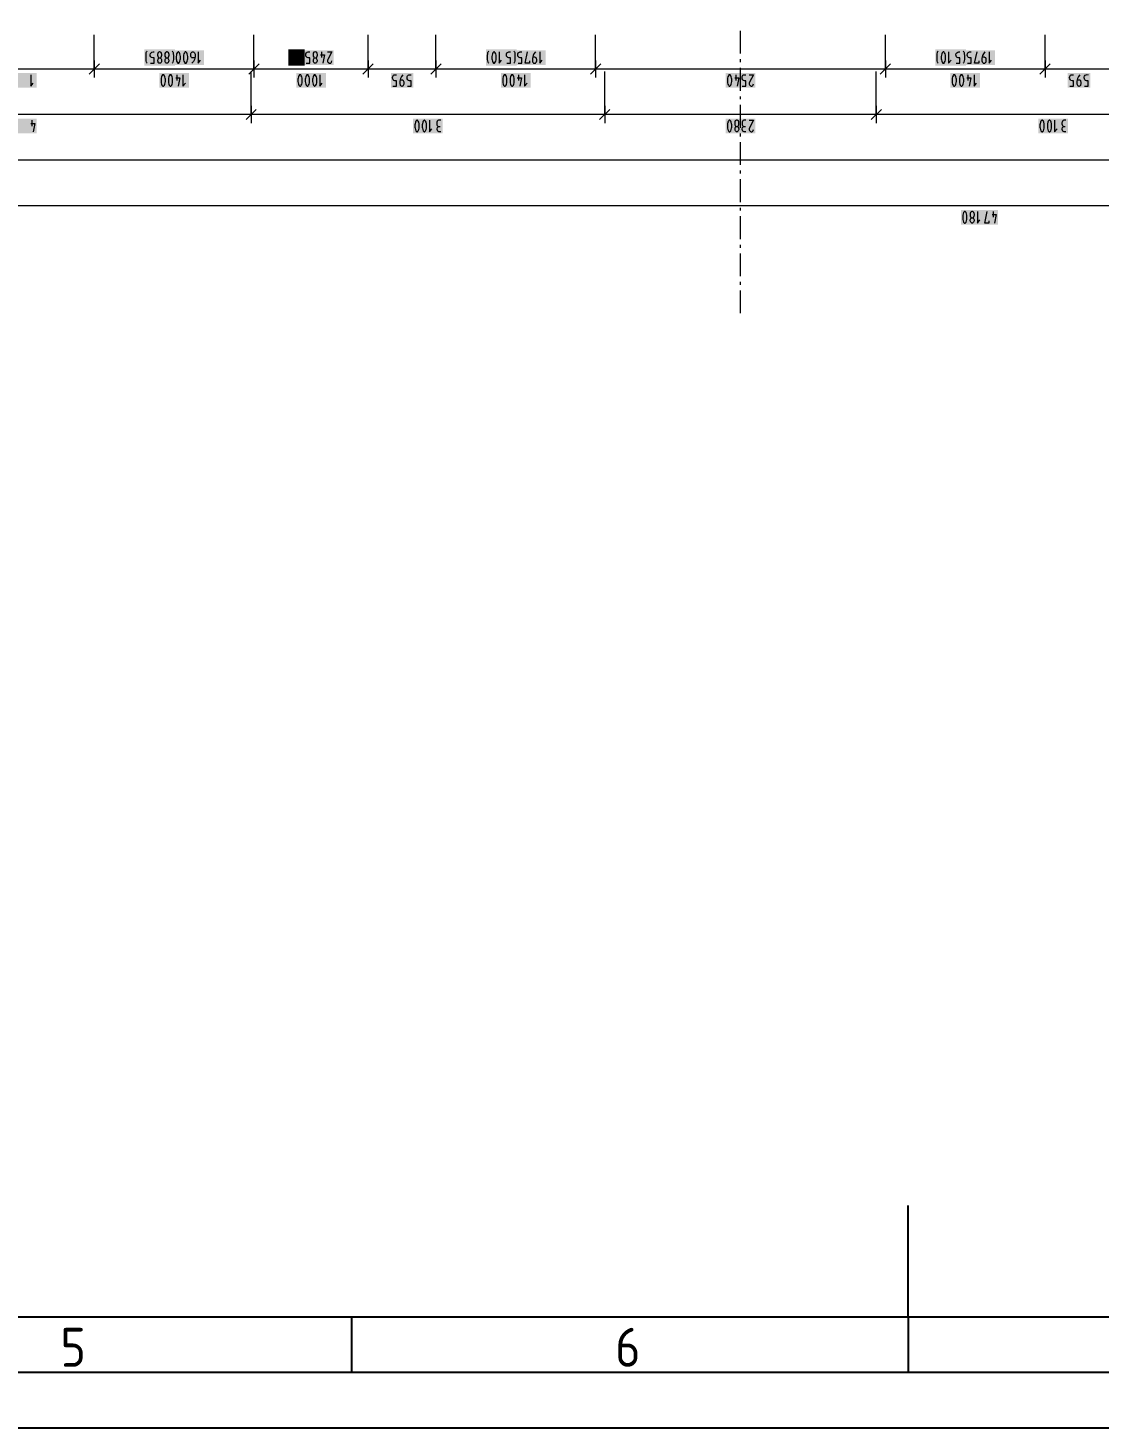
# Model space of a CAD drawing. Header units: millimetres. Extents: x 0 to 594, y 0 to 420.
# Drawn here: x 217.9 to 314.2, y 0 to 125.8 of the extents above; entities that cross this region are included whole.
import ezdxf

# ---------------------------------------------------------------- set-up
doc = ezdxf.new("R2010")
doc.units = ezdxf.units.MM
doc.header["$LTSCALE"] = 8
for name, color, linetype in [('035', 5, 'Continuous'), ('07', 7, 'Continuous'), ('PDF_Koty delkove', 7, 'Continuous'), ('PDF_Osy hlavni', 7, 'Continuous')]:
    doc.layers.add(name, color=color, linetype=linetype)
doc.styles.add('ISO Proportional', font='isocp.shx')

# ---------------------------------------------------------------- blocks, each defined once
blk = doc.blocks.new('IEC_border_a2')
at = {"layer": '035'}
for p, q in [((10, 10), (584, 10)), ((247, 10), (247, 5)), ((297, 10), (297, 5))]:
    blk.add_line(p, q, dxfattribs=at)
blk.add_lwpolyline([(0, 420), (594, 420), (594, 0), (0, 0)], close=True, dxfattribs=at)
at = {"layer": '07'}
blk.add_line((297, 10), (297, 20), dxfattribs=at)
blk.add_lwpolyline([(5, 415), (589, 415), (589, 5), (5, 5)], close=True, dxfattribs=at)
at = {"layer": '035', "style": 'ISO Proportional'}
for s, p in [('5', (220.84, 5.5)), ('6', (270.69, 5.5))]:
    blk.add_text(s, height=3.5, dxfattribs=at).set_placement(p)

msp = doc.modelspace()

# ---------------------------------------------------------------- linework, layer by layer
at = {"layer": 'PDF_Koty delkove', "lineweight": 18}
for points in [[(223.88, 122.08), (223.88, 123.37), (223.88, 123.42), (223.88, 123.5), (223.88, 123.54), (223.88, 123.59), (223.88, 123.64), (223.88, 123.66), (223.88, 123.71), (223.88, 125.16)], [(238.23, 122.08), (238.23, 123.29), (238.23, 123.34), (238.23, 123.42), (238.23, 123.46), (238.23, 123.5), (238.23, 123.55), (238.23, 123.57), (238.23, 123.62), (238.23, 123.74), (238.23, 123.79), (238.23, 125.16)], [(248.48, 123.24), (248.48, 123.28), (248.48, 123.36), (248.48, 123.4), (248.48, 123.44), (248.48, 123.49), (248.48, 123.51), (248.48, 123.55), (248.48, 123.67), (248.48, 123.72), (248.48, 123.75), (248.48, 123.8), (248.48, 125.16)], [(254.58, 122.08), (254.58, 123.21), (254.58, 123.25), (254.58, 123.32), (254.58, 123.36), (254.58, 123.4), (254.58, 123.45), (254.58, 123.47), (254.58, 123.52), (254.58, 123.63), (254.58, 123.68), (254.58, 123.71), (254.58, 123.76), (254.58, 125.16)], [(268.93, 122.08), (268.93, 123.13), (268.93, 123.17), (268.93, 123.24), (268.93, 123.28), (268.93, 123.32), (268.93, 123.36), (268.93, 123.38), (268.93, 123.42), (268.93, 123.53), (268.93, 123.58), (268.93, 123.61), (268.93, 123.65), (268.93, 123.74), (268.93, 123.79), (268.93, 125.16)], [(294.97, 122.08), (294.97, 122.99), (294.97, 123.03), (294.97, 123.09), (294.97, 123.13), (294.97, 123.16), (294.97, 123.2), (294.97, 123.22), (294.97, 123.26), (294.97, 123.36), (294.97, 123.39), (294.97, 123.42), (294.97, 123.46), (294.97, 123.54), (294.97, 123.58), (294.97, 125.16)], [(309.32, 123.36), (309.32, 123.43), (309.32, 123.47), (309.32, 123.73), (309.32, 123.78), (309.32, 125.16)], [(228.64, 122.59), (228.61, 122.63), (228.57, 122.7), (228.54, 122.8), (228.53, 122.94), (228.53, 123.28), (228.54, 123.45), (228.55, 123.55), (228.58, 123.62), (228.64, 123.69)], [(230.88, 123.69), (230.93, 123.62), (230.96, 123.55), (230.97, 123.45), (230.99, 123.28), (230.99, 122.94), (230.97, 122.8), (230.94, 122.7), (230.9, 122.63), (230.88, 122.59)], [(231.58, 123.43), (231.54, 123.53), (231.49, 123.6), (231.46, 123.62), (231.41, 123.62), (231.38, 123.6), (231.32, 123.53), (231.28, 123.43), (231.26, 123.31), (231.24, 123.21)], [(231.24, 123.21), (231.24, 123), (231.26, 122.9), (231.28, 122.78), (231.32, 122.68), (231.38, 122.61), (231.41, 122.59), (231.46, 122.59), (231.49, 122.61), (231.54, 122.68), (231.58, 122.78), (231.61, 122.9), (231.63, 123), (231.63, 123.21), (231.61, 123.31), (231.58, 123.43)], [(232.91, 123.07), (232.72, 123.07), (232.66, 123.09), (232.62, 123.12), (232.6, 123.16), (232.57, 123.21), (232.55, 123.28), (232.55, 123.41), (232.57, 123.48), (232.6, 123.53), (232.62, 123.57), (232.66, 123.6)], [(232.66, 123.6), (232.72, 123.62), (232.77, 123.62), (232.83, 123.6), (232.87, 123.57), (232.9, 123.53), (232.92, 123.48), (232.94, 123.41), (232.94, 123.17), (232.88, 122.94), (232.8, 122.76), (232.66, 122.59)], [(233.21, 123.62), (233.21, 122.59), (233.43, 122.87)], [(241.59, 122.59), (241.56, 122.63), (241.52, 122.7), (241.5, 122.8), (241.48, 122.94), (241.48, 123.28), (241.5, 123.45), (241.51, 123.55), (241.54, 123.62), (241.59, 123.69)], [(242.52, 123.69), (242.58, 123.62), (242.6, 123.55), (242.62, 123.45), (242.63, 123.28), (242.63, 122.94), (242.62, 122.8), (242.59, 122.7), (242.55, 122.63)], [(242.91, 122.59), (243.24, 122.59), (243.24, 123.07), (243.1, 123.07), (243.01, 123.11), (242.95, 123.16), (242.9, 123.24), (242.89, 123.31), (242.89, 123.38), (242.9, 123.45), (242.93, 123.52), (242.97, 123.57), (243.02, 123.6), (243.1, 123.62), (243.24, 123.62)], [(244.2, 123.35), (244.58, 123.35), (244.42, 122.59)], [(244.31, 123.62), (244.31, 123.11)], [(244.85, 123.62), (245.24, 123.62), (244.88, 122.94), (244.85, 122.87), (244.85, 122.76), (244.88, 122.7), (244.92, 122.65), (244.96, 122.61), (245.02, 122.59), (245.07, 122.59), (245.13, 122.61), (245.17, 122.65), (245.21, 122.7), (245.24, 122.8)], [(259.33, 122.59), (259.31, 122.63), (259.27, 122.7), (259.24, 122.8), (259.22, 122.94), (259.22, 123.28), (259.24, 123.45), (259.25, 123.55), (259.28, 123.62), (259.33, 123.69)], [(260.26, 123.62), (260.26, 122.59), (260.48, 122.87)], [(260.95, 122.59), (261.27, 122.59), (261.27, 123.07), (261.14, 123.07), (261.04, 123.11), (260.99, 123.16), (260.93, 123.24), (260.92, 123.31), (260.92, 123.38), (260.93, 123.45), (260.96, 123.52), (261, 123.57), (261.06, 123.6), (261.14, 123.62), (261.27, 123.62)], [(261.57, 123.69), (261.63, 123.62), (261.66, 123.55), (261.67, 123.45), (261.68, 123.28), (261.68, 122.94), (261.67, 122.8), (261.64, 122.7), (261.6, 122.63)], [(261.97, 122.59), (262.3, 122.59), (262.3, 123.07), (262.16, 123.07), (262.06, 123.11), (262.01, 123.16), (261.95, 123.24), (261.94, 123.31), (261.94, 123.38), (261.95, 123.45), (261.98, 123.52), (262.02, 123.57), (262.08, 123.6), (262.16, 123.62), (262.3, 123.62)], [(262.98, 122.8), (262.98, 122.59), (262.6, 122.59), (262.81, 123.62)], [(263.53, 123.62), (263.39, 123.45), (263.31, 123.28), (263.25, 123.04), (263.25, 122.8), (263.27, 122.73), (263.29, 122.68), (263.32, 122.65), (263.36, 122.61), (263.42, 122.59), (263.47, 122.59), (263.53, 122.61), (263.57, 122.65), (263.59, 122.68), (263.62, 122.73), (263.64, 122.8), (263.64, 122.94), (263.62, 123), (263.59, 123.07), (263.53, 123.12), (263.47, 123.14), (263.28, 123.14)], [(263.91, 123.62), (263.91, 122.59), (264.13, 122.87)], [(299.72, 122.59), (299.69, 122.63), (299.65, 122.7), (299.62, 122.8), (299.61, 122.94), (299.61, 123.28), (299.62, 123.45), (299.64, 123.55), (299.66, 123.62), (299.72, 123.69)], [(300.65, 123.62), (300.65, 122.59), (300.87, 122.87)], [(301.96, 123.69), (302.01, 123.62), (302.04, 123.55), (302.06, 123.45), (302.07, 123.28), (302.07, 122.94), (302.06, 122.8), (302.03, 122.7), (301.99, 122.63), (301.96, 122.59)], [(302.35, 122.59), (302.68, 122.59), (302.68, 123.07), (302.54, 123.07), (302.45, 123.11), (302.39, 123.16), (302.34, 123.24), (302.33, 123.31), (302.33, 123.38), (302.34, 123.45), (302.37, 123.52), (302.41, 123.57), (302.46, 123.6), (302.54, 123.62), (302.68, 123.62)], [(303.36, 122.8), (303.36, 122.59), (302.98, 122.59), (303.2, 123.62)], [(303.77, 123.45), (303.69, 123.28), (303.64, 123.04), (303.64, 122.8), (303.65, 122.73), (303.68, 122.68), (303.71, 122.65), (303.75, 122.61), (303.8, 122.59), (303.86, 122.59), (303.91, 122.61), (303.95, 122.65), (303.98, 122.68), (304.01, 122.73), (304.02, 122.8), (304.02, 122.94), (304.01, 123), (303.98, 123.07), (303.91, 123.12), (303.86, 123.14), (303.66, 123.14)], [(303.91, 123.62), (303.77, 123.45)], [(304.29, 123.62), (304.29, 122.59), (304.51, 122.87)], [(309.32, 122.08), (309.32, 122.92), (309.32, 122.95), (309.32, 123.01), (309.32, 123.04), (309.32, 123.08), (309.32, 123.11), (309.32, 123.13), (309.32, 123.16), (309.32, 123.26), (309.32, 123.29), (309.32, 123.32), (309.32, 123.36)], [(419.56, 122.08), (398.08, 122.08), (383.73, 122.08), (377.63, 122.08), (367.38, 122.08), (353.03, 122.08), (340.02, 122.08), (325.67, 122.08), (315.42, 122.08), (309.32, 122.08), (294.97, 122.08), (268.93, 122.08), (254.58, 122.08), (248.48, 122.08), (238.23, 122.08), (223.88, 122.08), (210.87, 122.08)], [(224.35, 122.54), (223.42, 121.62)], [(223.88, 122.85), (223.88, 122.08), (223.88, 121.31)], [(229.81, 123.07), (229.84, 123.05), (229.88, 123), (229.91, 122.94), (229.92, 122.87), (229.92, 122.8), (229.91, 122.73), (229.88, 122.66), (229.82, 122.61), (229.78, 122.59), (229.73, 122.59), (229.69, 122.61), (229.63, 122.66), (229.61, 122.73), (229.59, 122.8), (229.59, 122.87), (229.61, 122.94), (229.63, 123), (229.67, 123.05), (229.7, 123.07)], [(230.29, 122.66), (230.26, 122.73), (230.25, 122.8), (230.25, 122.87), (230.26, 122.94), (230.29, 123), (230.33, 123.05), (230.36, 123.07)], [(230.47, 123.07), (230.49, 123.05), (230.53, 123), (230.56, 122.94), (230.58, 122.87), (230.58, 122.8), (230.56, 122.73), (230.53, 122.66), (230.48, 122.61), (230.44, 122.59), (230.38, 122.59), (230.34, 122.61), (230.29, 122.66)], [(238.7, 122.54), (237.77, 121.62)], [(238.23, 122.85), (238.23, 122.08), (238.23, 121.31)], [(242.55, 122.63), (242.52, 122.59)], [(243.79, 123.07), (243.82, 123.05), (243.86, 123), (243.88, 122.94), (243.9, 122.87), (243.9, 122.8), (243.88, 122.73), (243.86, 122.66), (243.8, 122.61), (243.76, 122.59), (243.71, 122.59), (243.67, 122.61), (243.61, 122.66), (243.58, 122.73), (243.57, 122.8), (243.57, 122.87), (243.58, 122.94), (243.61, 123), (243.65, 123.05), (243.68, 123.07)], [(248.95, 122.54), (248.02, 121.62)], [(248.48, 122.08), (248.48, 123.24)], [(248.48, 122.85), (248.48, 122.08), (248.48, 121.31)], [(255.04, 122.54), (254.12, 121.62)], [(254.58, 122.85), (254.58, 122.08), (254.58, 121.31)], [(261.6, 122.63), (261.57, 122.59)], [(269.39, 122.54), (268.47, 121.62)], [(268.93, 122.85), (268.93, 122.08), (268.93, 121.31)], [(295.43, 122.54), (294.51, 121.62)], [(294.97, 122.85), (294.97, 122.08), (294.97, 121.31)], [(309.78, 122.54), (308.86, 121.62)], [(309.32, 122.85), (309.32, 122.08), (309.32, 121.31)], [(218.17, 121.57), (218.17, 120.54), (218.39, 120.82)], [(230.54, 121.16), (230.54, 120.95), (230.55, 120.85), (230.58, 120.73), (230.62, 120.63), (230.68, 120.56), (230.7, 120.54), (230.76, 120.54), (230.79, 120.56), (230.84, 120.63), (230.88, 120.73), (230.91, 120.85), (230.92, 120.95), (230.92, 121.16), (230.91, 121.26), (230.88, 121.38), (230.84, 121.48), (230.79, 121.55), (230.76, 121.57), (230.7, 121.57), (230.68, 121.55), (230.62, 121.48), (230.58, 121.38), (230.55, 121.26), (230.54, 121.16)], [(231.2, 121.3), (231.58, 121.3), (231.41, 120.54)], [(231.31, 121.57), (231.31, 121.06)], [(231.85, 121.57), (231.85, 120.54), (232.07, 120.82)], [(237.98, 117.99), (237.98, 121.87)], [(242.18, 120.95), (242.2, 120.85), (242.22, 120.73), (242.26, 120.63), (242.32, 120.56), (242.35, 120.54), (242.4, 120.54), (242.43, 120.56), (242.48, 120.63), (242.52, 120.73), (242.55, 120.85), (242.57, 120.95), (242.57, 121.16), (242.55, 121.26), (242.52, 121.38), (242.48, 121.48), (242.43, 121.55), (242.4, 121.57), (242.35, 121.57), (242.32, 121.55), (242.26, 121.48), (242.22, 121.38), (242.2, 121.26), (242.18, 121.16)], [(242.18, 121.16), (242.18, 120.95)], [(244.15, 121.57), (244.15, 120.54), (244.37, 120.82)], [(250.71, 120.54), (251.04, 120.54), (251.04, 121.02), (250.9, 121.02), (250.81, 121.06), (250.75, 121.11), (250.7, 121.19), (250.69, 121.26), (250.69, 121.33), (250.7, 121.4), (250.73, 121.47), (250.77, 121.52), (250.82, 121.55), (250.9, 121.57), (251.04, 121.57)], [(251.62, 121.57), (251.48, 121.4), (251.4, 121.23), (251.34, 120.99), (251.34, 120.75), (251.36, 120.68), (251.38, 120.63), (251.41, 120.6), (251.45, 120.56), (251.51, 120.54), (251.56, 120.54), (251.62, 120.56), (251.66, 120.6), (251.68, 120.63), (251.71, 120.68), (251.73, 120.75), (251.73, 120.89), (251.71, 120.95), (251.68, 121.02), (251.62, 121.07), (251.56, 121.09), (251.37, 121.09)], [(252.03, 120.54), (252.35, 120.54), (252.35, 121.02), (252.22, 121.02), (252.12, 121.06), (252.07, 121.11), (252.01, 121.19), (252, 121.26), (252, 121.33), (252.01, 121.4), (252.04, 121.47), (252.08, 121.52), (252.14, 121.55), (252.22, 121.57), (252.35, 121.57)], [(260.58, 121.16), (260.58, 120.95), (260.59, 120.85), (260.62, 120.73), (260.66, 120.63), (260.72, 120.56), (260.75, 120.54), (260.8, 120.54), (260.83, 120.56), (260.88, 120.63), (260.92, 120.73), (260.95, 120.85), (260.96, 120.95), (260.96, 121.16), (260.95, 121.26), (260.92, 121.38), (260.88, 121.48), (260.83, 121.55), (260.8, 121.57), (260.75, 121.57), (260.72, 121.55), (260.66, 121.48), (260.62, 121.38)], [(260.62, 121.38), (260.59, 121.26), (260.58, 121.16)], [(261.89, 121.3), (262.28, 121.3), (262.11, 120.54)], [(262, 121.57), (262, 121.06)], [(262.55, 121.57), (262.55, 120.54)], [(262.55, 120.54), (262.77, 120.82)], [(269.75, 117.99), (269.75, 121.87)], [(281.43, 121.3), (281.81, 121.3), (281.65, 120.54)], [(281.54, 121.57), (281.54, 121.06)], [(282.11, 120.54), (282.44, 120.54), (282.44, 121.02), (282.31, 121.02), (282.21, 121.06), (282.16, 121.11), (282.1, 121.19), (282.09, 121.26), (282.09, 121.33), (282.1, 121.4), (282.13, 121.47), (282.17, 121.52), (282.22, 121.55), (282.31, 121.57), (282.44, 121.57)], [(282.74, 121.57), (283.13, 121.57), (282.77, 120.89), (282.74, 120.82), (282.74, 120.71), (282.77, 120.65)], [(282.77, 120.65), (282.81, 120.6), (282.85, 120.56), (282.91, 120.54), (282.96, 120.54), (283.02, 120.56), (283.06, 120.6), (283.1, 120.65), (283.13, 120.75)], [(294.15, 117.99), (294.15, 121.87)], [(301.62, 120.95), (301.64, 120.85), (301.66, 120.73), (301.7, 120.63), (301.76, 120.56), (301.79, 120.54), (301.84, 120.54), (301.87, 120.56), (301.92, 120.63), (301.96, 120.73), (301.99, 120.85), (302.01, 120.95), (302.01, 121.16), (301.99, 121.26), (301.96, 121.38), (301.92, 121.48), (301.87, 121.55), (301.84, 121.57), (301.79, 121.57), (301.76, 121.55), (301.7, 121.48), (301.66, 121.38), (301.64, 121.26), (301.62, 121.16)], [(301.62, 121.16), (301.62, 120.95)], [(302.28, 121.3), (302.66, 121.3), (302.5, 120.54)], [(302.39, 121.57), (302.39, 121.06)], [(302.94, 121.57), (302.94, 120.54), (303.16, 120.82)], [(311.55, 120.54), (311.87, 120.54), (311.87, 121.02), (311.74, 121.02), (311.64, 121.06), (311.59, 121.11), (311.53, 121.19), (311.52, 121.26), (311.52, 121.33), (311.53, 121.4), (311.56, 121.47), (311.6, 121.52), (311.65, 121.55), (311.74, 121.57), (311.87, 121.57)], [(312.45, 121.57), (312.31, 121.4), (312.23, 121.23), (312.18, 120.99), (312.18, 120.75), (312.19, 120.68), (312.22, 120.63), (312.24, 120.6), (312.28, 120.56), (312.34, 120.54), (312.39, 120.54), (312.45, 120.56), (312.49, 120.6), (312.52, 120.63), (312.54, 120.68), (312.56, 120.75), (312.56, 120.89), (312.54, 120.95), (312.52, 121.02), (312.45, 121.07), (312.39, 121.09), (312.2, 121.09)], [(238.44, 118.45), (237.52, 117.53)], [(237.98, 118.76), (237.98, 117.99), (237.98, 117.22)], [(270.21, 118.45), (269.29, 117.53)], [(269.75, 118.76), (269.75, 117.99), (269.75, 117.22)], [(294.61, 118.45), (293.69, 117.53)], [(294.15, 118.76), (294.15, 117.99), (294.15, 117.22)], [(545.22, 117.99), (514.66, 117.99), (482.49, 117.99), (433.91, 117.99), (398.9, 117.99), (367.13, 117.99), (325.92, 117.99), (294.15, 117.99), (269.75, 117.99), (237.98, 117.99), (196.77, 117.99), (165, 117.99), (136.04, 117.99), (115.63, 117.99), (110.14, 117.99), (76.54, 117.99), (61.63, 117.99)], [(218.17, 117.2), (218.55, 117.2), (218.39, 116.45)], [(218.28, 117.48), (218.28, 116.96)], [(252.82, 116.47), (252.85, 116.45), (252.91, 116.45), (252.93, 116.47), (252.99, 116.54), (253.03, 116.64), (253.06, 116.76), (253.07, 116.86), (253.07, 117.06), (253.06, 117.17), (253.03, 117.29), (252.99, 117.39), (252.93, 117.46), (252.91, 117.48), (252.85, 117.48), (252.82, 117.46), (252.77, 117.39), (252.73, 117.29), (252.7, 117.17), (252.69, 117.06)], [(252.69, 117.06), (252.69, 116.86), (252.7, 116.76), (252.73, 116.64), (252.77, 116.54), (252.82, 116.47)], [(254, 117.48), (254, 116.45), (254.22, 116.72)], [(255.02, 117.48), (254.82, 117.48), (254.76, 117.44), (254.7, 117.39), (254.67, 117.3), (254.66, 117.24), (254.66, 117.17), (254.67, 117.08), (254.7, 117.01), (254.76, 116.96), (254.85, 116.93)], [(281.7, 117.46), (281.65, 117.48), (281.59, 117.48), (281.54, 117.46), (281.48, 117.41), (281.44, 117.32), (281.43, 117.24)], [(281.43, 117.24), (281.43, 117.17), (281.44, 117.08), (281.48, 117), (281.54, 116.95), (281.57, 116.93), (281.68, 116.93), (281.7, 116.95), (281.76, 117), (281.8, 117.08), (281.81, 117.17), (281.81, 117.24), (281.8, 117.32), (281.76, 117.41), (281.7, 117.46)], [(282.44, 117.48), (282.25, 117.48), (282.18, 117.44), (282.13, 117.39), (282.1, 117.3), (282.09, 117.24), (282.09, 117.17), (282.1, 117.08), (282.13, 117.01), (282.18, 116.96), (282.28, 116.93)], [(282.74, 117.48), (283.13, 117.48), (282.77, 116.79), (282.74, 116.72), (282.74, 116.62), (282.77, 116.55), (282.81, 116.5), (282.85, 116.47), (282.91, 116.45), (282.96, 116.45), (283.02, 116.47), (283.06, 116.5), (283.1, 116.55), (283.13, 116.65)], [(308.86, 117.06), (308.86, 116.86), (308.87, 116.76), (308.9, 116.64), (308.94, 116.54), (308.99, 116.47), (309.02, 116.45), (309.08, 116.45), (309.1, 116.47), (309.16, 116.54), (309.2, 116.64), (309.23, 116.76), (309.24, 116.86), (309.24, 117.06), (309.23, 117.17), (309.2, 117.29), (309.16, 117.39), (309.1, 117.46), (309.08, 117.48), (309.02, 117.48), (308.99, 117.46), (308.94, 117.39)], [(308.94, 117.39), (308.9, 117.29), (308.87, 117.17), (308.86, 117.06)], [(310.17, 117.48), (310.17, 116.45), (310.39, 116.72)], [(311.18, 117.48), (310.99, 117.48), (310.93, 117.44), (310.87, 117.39), (310.84, 117.3), (310.83, 117.24), (310.83, 117.17), (310.84, 117.08)], [(310.84, 117.08), (310.87, 117.01), (310.93, 116.96), (311.02, 116.93)], [(254.85, 116.45), (254.8, 116.47), (254.74, 116.5), (254.71, 116.55), (254.69, 116.65), (254.69, 116.72), (254.71, 116.83), (254.77, 116.89), (254.85, 116.93), (254.96, 116.93)], [(255.02, 116.45), (254.85, 116.45)], [(281.68, 116.93), (281.7, 116.91), (281.74, 116.86), (281.77, 116.79), (281.79, 116.72), (281.79, 116.65), (281.77, 116.59), (281.74, 116.52), (281.69, 116.47), (281.65, 116.45), (281.59, 116.45), (281.55, 116.47), (281.5, 116.52), (281.47, 116.59), (281.46, 116.65), (281.46, 116.72), (281.47, 116.79), (281.5, 116.86), (281.54, 116.91), (281.57, 116.93)], [(282.44, 116.45), (282.28, 116.45), (282.22, 116.47), (282.17, 116.5), (282.14, 116.55), (282.11, 116.65), (282.11, 116.72), (282.14, 116.83), (282.2, 116.89), (282.28, 116.93), (282.39, 116.93)], [(311.18, 116.45), (311.02, 116.45), (310.97, 116.47), (310.91, 116.5), (310.88, 116.55), (310.86, 116.65), (310.86, 116.72), (310.88, 116.83), (310.94, 116.89), (311.02, 116.93), (311.13, 116.93)], [(545.22, 113.88), (331.88, 113.88), (115.63, 113.88), (110.14, 113.88), (76.54, 113.88), (61.63, 113.88)], [(545.22, 109.78), (304.94, 109.78), (61.63, 109.78)], [(302.64, 108.31), (302.62, 108.38), (302.6, 108.45), (302.6, 108.52), (302.62, 108.59), (302.64, 108.65), (302.68, 108.7), (302.71, 108.72)], [(302.82, 108.72), (302.85, 108.7), (302.89, 108.65), (302.92, 108.59), (302.93, 108.52), (302.93, 108.45), (302.92, 108.38), (302.89, 108.31), (302.83, 108.26), (302.79, 108.24), (302.74, 108.24), (302.7, 108.26), (302.64, 108.31)], [(303.23, 109.27), (303.23, 108.24), (303.45, 108.52)], [(304.27, 108.45), (304.27, 108.24), (303.89, 108.24), (304.11, 109.27)], [(304.55, 109), (304.93, 109), (304.77, 108.24)], [(304.66, 109.27), (304.66, 108.76)]]:
    msp.add_lwpolyline(points, dxfattribs=at)
for points in [[(228.94, 122.59), (229.26, 122.59), (229.26, 123.07), (229.13, 123.07), (229.03, 123.11, -0.84267), (229.26, 123.62)], [(301.33, 122.59), (301.66, 122.59), (301.66, 123.07), (301.52, 123.07), (301.43, 123.11, -0.842694), (301.66, 123.62)], [(312.86, 120.54), (313.19, 120.54), (313.19, 121.02), (313.05, 121.02), (312.96, 121.06), (312.9, 121.11, -0.753189), (313.19, 121.57)]]:
    msp.add_lwpolyline(points, format="xyb", dxfattribs=at)
for points in [[(229.56, 123.38), (229.56, 123.31), (229.58, 123.23), (229.62, 123.14), (229.67, 123.09), (229.7, 123.07), (229.81, 123.07), (229.84, 123.09), (229.89, 123.14), (229.93, 123.23), (229.95, 123.31), (229.95, 123.38), (229.93, 123.46), (229.89, 123.55), (229.84, 123.6), (229.78, 123.62), (229.73, 123.62), (229.67, 123.6), (229.62, 123.55), (229.58, 123.46)], [(230.22, 123.38), (230.22, 123.31), (230.23, 123.23), (230.27, 123.14), (230.33, 123.09), (230.36, 123.07), (230.47, 123.07), (230.49, 123.09), (230.55, 123.14), (230.59, 123.23), (230.6, 123.31), (230.6, 123.38), (230.59, 123.46), (230.55, 123.55), (230.49, 123.6), (230.44, 123.62), (230.38, 123.62), (230.33, 123.6), (230.27, 123.55), (230.23, 123.46)], [(231.9, 123.21), (231.9, 123), (231.91, 122.9), (231.94, 122.78), (231.98, 122.68), (232.03, 122.61), (232.06, 122.59), (232.12, 122.59), (232.14, 122.61), (232.2, 122.68), (232.24, 122.78), (232.27, 122.9), (232.28, 123), (232.28, 123.21), (232.27, 123.31), (232.24, 123.43), (232.2, 123.53), (232.14, 123.6), (232.12, 123.62), (232.06, 123.62), (232.03, 123.6), (231.98, 123.53), (231.94, 123.43), (231.91, 123.31)], [(241.86, 123.21), (241.86, 123), (241.88, 122.9), (241.91, 122.78), (241.95, 122.68), (242, 122.61), (242.03, 122.59), (242.08, 122.59), (242.11, 122.61), (242.16, 122.68), (242.21, 122.78), (242.23, 122.9), (242.25, 123), (242.25, 123.21), (242.23, 123.31), (242.21, 123.43), (242.16, 123.53), (242.11, 123.6), (242.08, 123.62), (242.03, 123.62), (242, 123.6), (241.95, 123.53), (241.91, 123.43), (241.88, 123.31)], [(259.61, 123.21), (259.61, 123), (259.62, 122.9), (259.65, 122.78), (259.69, 122.68), (259.74, 122.61), (259.77, 122.59), (259.83, 122.59), (259.85, 122.61), (259.91, 122.68), (259.95, 122.78), (259.98, 122.9), (259.99, 123), (259.99, 123.21), (259.98, 123.31), (259.95, 123.43), (259.91, 123.53), (259.85, 123.6), (259.83, 123.62), (259.77, 123.62), (259.74, 123.6), (259.69, 123.53), (259.65, 123.43), (259.62, 123.31)], [(299.99, 123.21), (299.99, 123), (300.01, 122.9), (300.03, 122.78), (300.07, 122.68), (300.13, 122.61), (300.16, 122.59), (300.21, 122.59), (300.24, 122.61), (300.29, 122.68), (300.33, 122.78), (300.36, 122.9), (300.37, 123), (300.37, 123.21), (300.36, 123.31), (300.33, 123.43), (300.29, 123.53), (300.24, 123.6), (300.21, 123.62), (300.16, 123.62), (300.13, 123.6), (300.07, 123.53), (300.03, 123.43), (300.01, 123.31)], [(229.88, 121.16), (229.88, 120.95), (229.9, 120.85), (229.92, 120.73), (229.96, 120.63), (230.02, 120.56), (230.05, 120.54), (230.1, 120.54), (230.13, 120.56), (230.18, 120.63), (230.22, 120.73), (230.25, 120.85), (230.27, 120.95), (230.27, 121.16), (230.25, 121.26), (230.22, 121.38), (230.18, 121.48), (230.13, 121.55), (230.1, 121.57), (230.05, 121.57), (230.02, 121.55), (229.96, 121.48), (229.92, 121.38), (229.9, 121.26)], [(242.84, 121.16), (242.84, 120.95), (242.85, 120.85), (242.88, 120.73), (242.92, 120.63), (242.98, 120.56), (243, 120.54), (243.06, 120.54), (243.09, 120.56), (243.14, 120.63), (243.18, 120.73), (243.21, 120.85), (243.22, 120.95), (243.22, 121.16), (243.21, 121.26), (243.18, 121.38), (243.14, 121.48), (243.09, 121.55), (243.06, 121.57), (243, 121.57), (242.98, 121.55), (242.92, 121.48), (242.88, 121.38), (242.85, 121.26)], [(243.5, 121.16), (243.5, 120.95), (243.51, 120.85), (243.54, 120.73), (243.58, 120.63), (243.63, 120.56), (243.66, 120.54), (243.71, 120.54), (243.74, 120.56), (243.8, 120.63), (243.84, 120.73), (243.87, 120.85), (243.88, 120.95), (243.88, 121.16), (243.87, 121.26), (243.84, 121.38), (243.8, 121.48), (243.74, 121.55), (243.71, 121.57), (243.66, 121.57), (243.63, 121.55), (243.58, 121.48), (243.54, 121.38), (243.51, 121.26)], [(261.24, 121.16), (261.24, 120.95), (261.25, 120.85), (261.28, 120.73), (261.32, 120.63), (261.37, 120.56), (261.4, 120.54), (261.46, 120.54), (261.48, 120.56), (261.54, 120.63), (261.58, 120.73), (261.61, 120.85), (261.62, 120.95), (261.62, 121.16), (261.61, 121.26), (261.58, 121.38), (261.54, 121.48), (261.48, 121.55), (261.46, 121.57), (261.4, 121.57), (261.37, 121.55), (261.32, 121.48), (261.28, 121.38), (261.25, 121.26)], [(280.77, 121.16), (280.77, 120.95), (280.79, 120.85), (280.81, 120.73), (280.86, 120.63), (280.91, 120.56), (280.94, 120.54), (280.99, 120.54), (281.02, 120.56), (281.07, 120.63), (281.11, 120.73), (281.14, 120.85), (281.16, 120.95), (281.16, 121.16), (281.14, 121.26), (281.11, 121.38), (281.07, 121.48), (281.02, 121.55), (280.99, 121.57), (280.94, 121.57), (280.91, 121.55), (280.86, 121.48), (280.81, 121.38), (280.79, 121.26)], [(300.97, 121.16), (300.97, 120.95), (300.98, 120.85), (301.01, 120.73), (301.05, 120.63), (301.1, 120.56), (301.13, 120.54), (301.18, 120.54), (301.21, 120.56), (301.27, 120.63), (301.31, 120.73), (301.34, 120.85), (301.35, 120.95), (301.35, 121.16), (301.34, 121.26), (301.31, 121.38), (301.27, 121.48), (301.21, 121.55), (301.18, 121.57), (301.13, 121.57), (301.1, 121.55), (301.05, 121.48), (301.01, 121.38), (300.98, 121.26)], [(253.35, 117.06), (253.35, 116.86), (253.36, 116.76), (253.39, 116.64), (253.43, 116.54), (253.48, 116.47), (253.51, 116.45), (253.56, 116.45), (253.59, 116.47), (253.65, 116.54), (253.69, 116.64), (253.72, 116.76), (253.73, 116.86), (253.73, 117.06), (253.72, 117.17), (253.69, 117.29), (253.65, 117.39), (253.59, 117.46), (253.56, 117.48), (253.51, 117.48), (253.48, 117.46), (253.43, 117.39), (253.39, 117.29), (253.36, 117.17)], [(280.77, 117.06), (280.77, 116.86), (280.79, 116.76), (280.81, 116.64), (280.86, 116.54), (280.91, 116.47), (280.94, 116.45), (280.99, 116.45), (281.02, 116.47), (281.07, 116.54), (281.11, 116.64), (281.14, 116.76), (281.16, 116.86), (281.16, 117.06), (281.14, 117.17), (281.11, 117.29), (281.07, 117.39), (281.02, 117.46), (280.99, 117.48), (280.94, 117.48), (280.91, 117.46), (280.86, 117.39), (280.81, 117.29), (280.79, 117.17)], [(309.52, 117.06), (309.52, 116.86), (309.53, 116.76), (309.56, 116.64), (309.6, 116.54), (309.65, 116.47), (309.68, 116.45), (309.73, 116.45), (309.76, 116.47), (309.82, 116.54), (309.86, 116.64), (309.88, 116.76), (309.9, 116.86), (309.9, 117.06), (309.88, 117.17), (309.86, 117.29), (309.82, 117.39), (309.76, 117.46), (309.73, 117.48), (309.68, 117.48), (309.65, 117.46), (309.6, 117.39), (309.56, 117.29), (309.53, 117.17)], [(301.92, 108.86), (301.92, 108.65), (301.93, 108.55), (301.96, 108.43), (302, 108.33), (302.05, 108.26), (302.08, 108.24), (302.14, 108.24), (302.16, 108.26), (302.22, 108.33), (302.26, 108.43), (302.29, 108.55), (302.3, 108.65), (302.3, 108.86), (302.29, 108.96), (302.26, 109.08), (302.22, 109.18), (302.16, 109.25), (302.14, 109.27), (302.08, 109.27), (302.05, 109.25), (302, 109.18), (301.96, 109.08), (301.93, 108.96)], [(302.58, 109.03), (302.58, 108.96), (302.59, 108.88), (302.63, 108.79), (302.68, 108.74), (302.71, 108.72), (302.82, 108.72), (302.85, 108.74), (302.9, 108.79), (302.94, 108.88), (302.96, 108.96), (302.96, 109.03), (302.94, 109.11), (302.9, 109.2), (302.85, 109.25), (302.79, 109.27), (302.74, 109.27), (302.68, 109.25), (302.63, 109.2), (302.59, 109.11)]]:
    msp.add_lwpolyline(points, close=True, dxfattribs=at)
msp.add_lwpolyline([(243.54, 123.38), (243.54, 123.31), (243.56, 123.23), (243.6, 123.14), (243.65, 123.09), (243.68, 123.07), (243.79, 123.07), (243.82, 123.09), (243.87, 123.14), (243.91, 123.23), (243.93, 123.31), (243.93, 123.38, 1.262105)], format="xyb", close=True, dxfattribs=at)
at = {"layer": 'PDF_Koty delkove', "color": 7, "lineweight": 18, "true_color": 0xffffff, "transparency": 33554559}
for points in [[(231.14, 123.84), (228.37, 123.84), (231.14, 122.37), (228.37, 122.37)], [(233.75, 123.77), (231.09, 123.77), (233.75, 122.44), (231.09, 122.44)], [(242.78, 123.84), (241.33, 123.84), (242.78, 122.37), (241.33, 122.37)], [(245.39, 123.77), (242.73, 123.77), (245.39, 122.44), (242.73, 122.44)], [(261.84, 123.84), (259.07, 123.84), (261.84, 122.37), (259.07, 122.37)], [(264.45, 123.77), (261.79, 123.77), (264.45, 122.44), (261.79, 122.44)], [(302.22, 123.84), (299.46, 123.84), (302.22, 122.37), (299.46, 122.37)], [(304.83, 123.77), (302.17, 123.77), (304.83, 122.44), (302.17, 122.44)], [(218.71, 121.72), (216.05, 121.72), (218.71, 120.39), (216.05, 120.39)], [(232.39, 121.72), (229.73, 121.72), (232.39, 120.39), (229.73, 120.39)], [(244.69, 121.72), (242.03, 121.72), (244.69, 120.39), (242.03, 120.39)], [(252.54, 121.72), (250.53, 121.72), (252.54, 120.39), (250.53, 120.39)], [(263.09, 121.72), (260.43, 121.72), (263.09, 120.39), (260.43, 120.39)], [(283.28, 121.72), (280.62, 121.72), (283.28, 120.39), (280.62, 120.39)], [(303.47, 121.72), (300.81, 121.72), (303.47, 120.39), (300.81, 120.39)], [(313.37, 121.72), (311.36, 121.72), (313.37, 120.39), (311.36, 120.39)], [(218.71, 117.63), (216.05, 117.63), (218.71, 116.3), (216.05, 116.3)], [(255.2, 117.63), (252.53, 117.63), (255.2, 116.3), (252.53, 116.3)], [(283.28, 117.63), (280.62, 117.63), (283.28, 116.3), (280.62, 116.3)], [(311.37, 117.63), (308.7, 117.63), (311.37, 116.3), (308.7, 116.3)], [(305.08, 109.42), (301.76, 109.42), (305.08, 108.09), (301.76, 108.09)]]:
    msp.add_solid(points, dxfattribs=at)
at = {"layer": 'PDF_Osy hlavni', "lineweight": 18}
for points in [[(281.95, 123.46), (281.95, 125.51)], [(281.95, 122.69), (281.95, 122.95)], [(281.95, 120.13), (281.95, 122.18)], [(281.95, 119.36), (281.95, 119.61)], [(281.95, 116.8), (281.95, 118.85)], [(281.95, 116.03), (281.95, 116.28)], [(281.95, 113.46), (281.95, 115.51)], [(281.95, 112.7), (281.95, 112.95)], [(281.95, 110.13), (281.95, 112.18)], [(281.95, 109.36), (281.95, 109.62)], [(281.95, 106.8), (281.95, 108.85)], [(281.95, 106.03), (281.95, 106.29)], [(281.95, 103.47), (281.95, 105.52)], [(281.95, 102.7), (281.95, 102.96)], [(281.95, 100.14), (281.95, 102.19)]]:
    msp.add_lwpolyline(points, dxfattribs=at)

# ---------------------------------------------------------------- block references
msp.add_blockref('IEC_border_a2', (0, 0))

doc.saveas('drawing.dxf')
